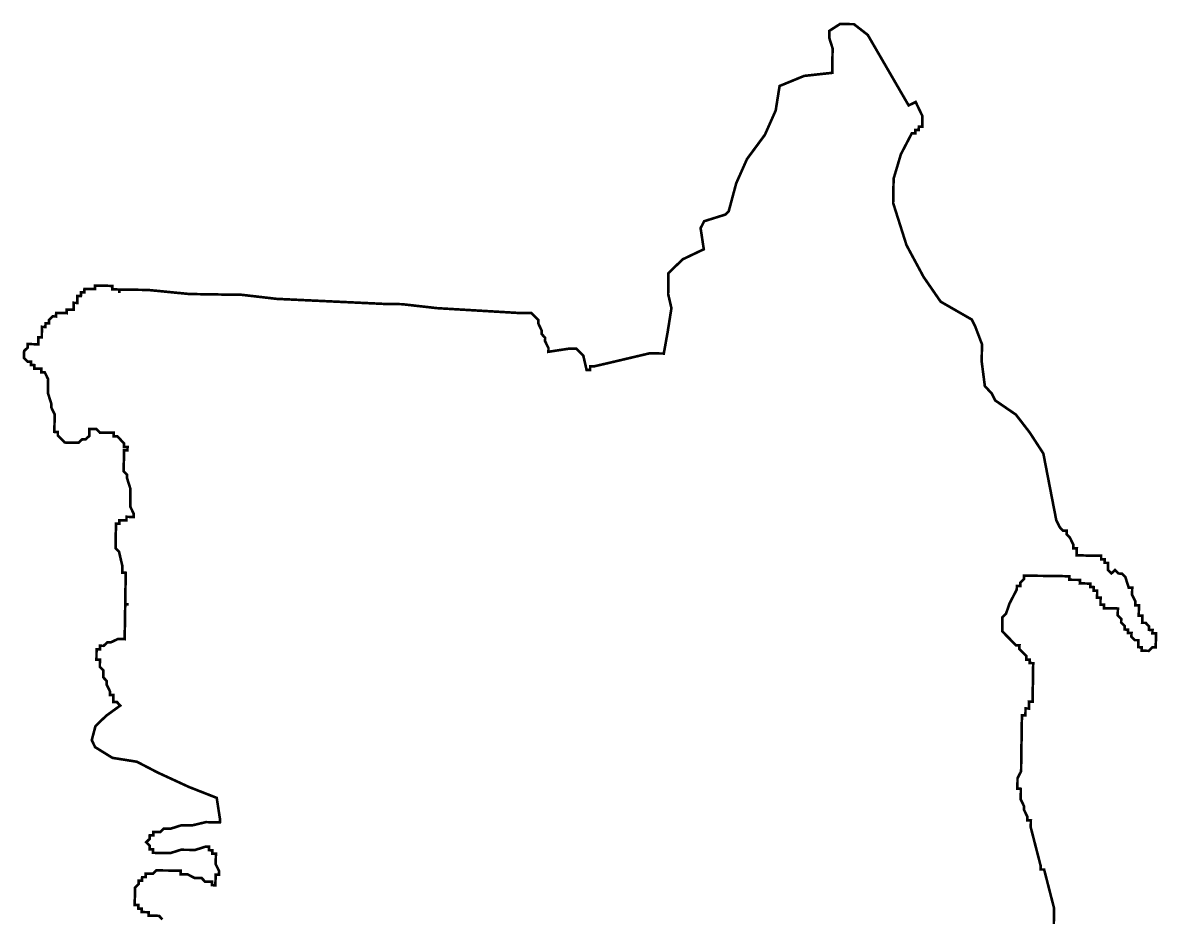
# Model space of a CAD drawing. Header units: metres. Extents: x 257673 to 289848, y 2129691 to 2228029.
# Drawn here: x 265432 to 266722, y 2149212 to 2150229 of the extents above; entities that cross this region are included whole.
import ezdxf

# ---------------------------------------------------------------- set-up
doc = ezdxf.new("R2010")
doc.units = ezdxf.units.M
doc.header["$MEASUREMENT"] = 0
doc.layers.add('HAZARDS LINE', color=1, linetype='Continuous')

msp = doc.modelspace()

# ---------------------------------------------------------------- linework, layer by layer
at = {"layer": 'HAZARDS LINE', "lineweight": 18}
msp.add_lwpolyline([(266604.3, 2149190.2, 2.98, 2.98, 0), (266604.8, 2149222, 2.98, 2.98, 0), (266593.5, 2149266, 2.98, 2.98, 0), (266589.5, 2149266, 2.98, 2.98, 0), (266589.6, 2149270, 2.98, 2.98, 0), (266578.3, 2149313.9, 2.98, 2.98, 0), (266578.4, 2149321.8, 2.98, 2.98, 0), (266574.4, 2149321.9, 2.98, 2.98, 0), (266574.5, 2149325.9, 2.98, 2.98, 0), (266570.6, 2149333.9, 2.98, 2.98, 0), (266570.7, 2149337.9, 2.98, 2.98, 0), (266566.8, 2149345.9, 2.98, 2.98, 0), (266567, 2149353.8, 2.98, 2.98, 0), (266567, 2149357.8, 2.98, 2.98, 0), (266563, 2149357.9, 2.98, 2.98, 0), (266563.1, 2149361.8, 2.98, 2.98, 0), (266563.2, 2149365.8, 2.98, 2.98, 0), (266563.2, 2149369.8, 2.98, 2.98, 0), (266567.3, 2149377.7, 2.98, 2.98, 0), (266567.4, 2149381.7, 2.98, 2.98, 0), (266567.4, 2149385.6, 2.98, 2.98, 0), (266567.5, 2149389.6, 2.98, 2.98, 0), (266567.5, 2149393.6, 2.98, 2.98, 0), (266568, 2149425.4, 2.98, 2.98, 0), (266568.1, 2149429.4, 2.98, 2.98, 0), (266568.1, 2149433.3, 2.98, 2.98, 0), (266568.2, 2149437.3, 2.98, 2.98, 0), (266568.3, 2149441.3, 2.98, 2.98, 0), (266572.2, 2149441.2, 2.98, 2.98, 0), (266572.3, 2149445.2, 2.98, 2.98, 0), (266572.3, 2149449.2, 2.98, 2.98, 0), (266576.3, 2149449.1, 2.98, 2.98, 0), (266576.4, 2149453.1, 2.98, 2.98, 0), (266576.4, 2149457.1, 2.98, 2.98, 0), (266580.4, 2149457, 2.98, 2.98, 0), (266580.5, 2149461, 2.98, 2.98, 0), (266580.5, 2149465, 2.98, 2.98, 0), (266580.6, 2149468.9, 2.98, 2.98, 0), (266580.6, 2149472.9, 2.98, 2.98, 0), (266580.7, 2149476.9, 2.98, 2.98, 0), (266580.8, 2149480.9, 2.98, 2.98, 0), (266580.8, 2149484.8, 2.98, 2.98, 0), (266580.9, 2149488.8, 2.98, 2.98, 0), (266580.9, 2149492.8, 2.98, 2.98, 0), (266581, 2149496.8, 2.98, 2.98, 0), (266581.1, 2149500.7, 2.98, 2.98, 0), (266577.1, 2149500.8, 2.98, 2.98, 0), (266577.1, 2149504.8, 2.98, 2.98, 0), (266573.2, 2149504.8, 2.98, 2.98, 0), (266573.2, 2149508.8, 2.98, 2.98, 0), (266569.3, 2149512.8, 2.98, 2.98, 0), (266565.4, 2149516.9, 2.98, 2.98, 0), (266565.5, 2149520.9, 2.98, 2.98, 0), (266561.5, 2149520.9, 2.98, 2.98, 0), (266557.6, 2149525, 2.98, 2.98, 0), (266553.7, 2149529, 2.98, 2.98, 0), (266549.7, 2149533, 2.98, 2.98, 0), (266545.8, 2149537.1, 2.98, 2.98, 0), (266545.9, 2149541, 2.98, 2.98, 0), (266545.9, 2149545, 2.98, 2.98, 0), (266546, 2149549, 2.98, 2.98, 0), (266546.1, 2149553, 2.98, 2.98, 0), (266550.1, 2149556.9, 2.98, 2.98, 0), (266554.2, 2149568.7, 2.98, 2.98, 0), (266562.4, 2149584.5, 2.98, 2.98, 0), (266562.5, 2149588.5, 2.98, 2.98, 0), (266566.5, 2149588.4, 2.98, 2.98, 0), (266566.5, 2149592.4, 2.98, 2.98, 0), (266570.6, 2149596.3, 2.98, 2.98, 0), (266570.6, 2149600.3, 2.98, 2.98, 0), (266574.6, 2149600.3, 2.98, 2.98, 0), (266578.6, 2149600.2, 2.98, 2.98, 0), (266582.5, 2149600.1, 2.98, 2.98, 0), (266594.5, 2149600, 2.98, 2.98, 0), (266598.4, 2149599.9, 2.98, 2.98, 0), (266602.4, 2149599.8, 2.98, 2.98, 0), (266610.4, 2149599.7, 2.98, 2.98, 0), (266614.3, 2149599.7, 2.98, 2.98, 0), (266618.3, 2149599.6, 2.98, 2.98, 0), (266622.3, 2149599.5, 2.98, 2.98, 0), (266622.2, 2149595.6, 2.98, 2.98, 0), (266626.2, 2149595.5, 2.98, 2.98, 0), (266630.2, 2149595.5, 2.98, 2.98, 0), (266634.2, 2149595.4, 2.98, 2.98, 0), (266634.1, 2149591.4, 2.98, 2.98, 0), (266638.1, 2149591.4, 2.98, 2.98, 0), (266642, 2149591.3, 2.98, 2.98, 0), (266646, 2149591.2, 2.98, 2.98, 0), (266646, 2149587.3, 2.98, 2.98, 0), (266649.9, 2149587.2, 2.98, 2.98, 0), (266649.9, 2149583.2, 2.98, 2.98, 0), (266653.8, 2149583.2, 2.98, 2.98, 0), (266653.8, 2149579.2, 2.98, 2.98, 0), (266653.7, 2149575.2, 2.98, 2.98, 0), (266657.7, 2149575.2, 2.98, 2.98, 0), (266657.6, 2149571.2, 2.98, 2.98, 0), (266657.6, 2149567.2, 2.98, 2.98, 0), (266661.6, 2149567.2, 2.98, 2.98, 0), (266661.5, 2149563.2, 2.98, 2.98, 0), (266665.5, 2149563.1, 2.98, 2.98, 0), (266669.5, 2149563.1, 2.98, 2.98, 0), (266673.4, 2149563, 2.98, 2.98, 0), (266677.4, 2149562.9, 2.98, 2.98, 0), (266677.3, 2149559, 2.98, 2.98, 0), (266677.3, 2149555, 2.98, 2.98, 0), (266681.2, 2149551, 2.98, 2.98, 0), (266681.1, 2149547, 2.98, 2.98, 0), (266685.1, 2149542.9, 2.98, 2.98, 0), (266685, 2149539, 2.98, 2.98, 0), (266689, 2149538.9, 2.98, 2.98, 0), (266688.9, 2149534.9, 2.98, 2.98, 0), (266692.9, 2149534.9, 2.98, 2.98, 0), (266692.8, 2149530.9, 2.98, 2.98, 0), (266696.7, 2149526.9, 2.98, 2.98, 0), (266700.7, 2149526.8, 2.98, 2.98, 0), (266700.7, 2149522.8, 2.98, 2.98, 0), (266700.6, 2149518.9, 2.98, 2.98, 0), (266704.6, 2149518.8, 2.98, 2.98, 0), (266704.5, 2149514.8, 2.98, 2.98, 0), (266708.5, 2149514.8, 2.98, 2.98, 0), (266712.5, 2149514.7, 2.98, 2.98, 0), (266716.5, 2149518.6, 2.98, 2.98, 0), (266720.5, 2149518.6, 2.98, 2.98, 0), (266720.5, 2149522.5, 2.98, 2.98, 0), (266720.6, 2149526.5, 2.98, 2.98, 0), (266720.7, 2149530.5, 2.98, 2.98, 0), (266720.7, 2149534.5, 2.98, 2.98, 0), (266716.7, 2149534.5, 2.98, 2.98, 0), (266716.8, 2149538.5, 2.98, 2.98, 0), (266712.8, 2149538.6, 2.98, 2.98, 0), (266712.9, 2149542.5, 2.98, 2.98, 0), (266709, 2149546.6, 2.98, 2.98, 0), (266705, 2149546.6, 2.98, 2.98, 0), (266705.1, 2149550.6, 2.98, 2.98, 0), (266705.1, 2149554.6, 2.98, 2.98, 0), (266701.1, 2149554.6, 2.98, 2.98, 0), (266701.2, 2149558.6, 2.98, 2.98, 0), (266701.3, 2149562.6, 2.98, 2.98, 0), (266701.3, 2149566.6, 2.98, 2.98, 0), (266697.3, 2149566.6, 2.98, 2.98, 0), (266697.4, 2149570.6, 2.98, 2.98, 0), (266693.5, 2149578.6, 2.98, 2.98, 0), (266693.6, 2149582.6, 2.98, 2.98, 0), (266693.7, 2149586.6, 2.98, 2.98, 0), (266689.7, 2149586.6, 2.98, 2.98, 0), (266685.9, 2149598.6, 2.98, 2.98, 0), (266682, 2149602.6, 2.98, 2.98, 0), (266678, 2149602.7, 2.98, 2.98, 0), (266674.1, 2149606.7, 2.98, 2.98, 0), (266670, 2149602.8, 2.98, 2.98, 0), (266666.1, 2149606.8, 2.98, 2.98, 0), (266666.2, 2149610.8, 2.98, 2.98, 0), (266666.2, 2149614.8, 2.98, 2.98, 0), (266662.3, 2149614.9, 2.98, 2.98, 0), (266662.3, 2149618.8, 2.98, 2.98, 0), (266658.4, 2149618.9, 2.98, 2.98, 0), (266658.4, 2149622.9, 2.98, 2.98, 0), (266654.4, 2149622.9, 2.98, 2.98, 0), (266650.5, 2149623, 2.98, 2.98, 0), (266646.5, 2149623, 2.98, 2.98, 0), (266642.5, 2149623.1, 2.98, 2.98, 0), (266638.5, 2149623.2, 2.98, 2.98, 0), (266634.6, 2149623.2, 2.98, 2.98, 0), (266630.6, 2149623.3, 2.98, 2.98, 0), (266630.6, 2149627.3, 2.98, 2.98, 0), (266630.7, 2149631.2, 2.98, 2.98, 0), (266626.7, 2149631.3, 2.98, 2.98, 0), (266626.8, 2149635.3, 2.98, 2.98, 0), (266622.9, 2149643.3, 2.98, 2.98, 0), (266619, 2149647.3, 2.98, 2.98, 0), (266619.1, 2149651.3, 2.98, 2.98, 0), (266615.1, 2149651.3, 2.98, 2.98, 0), (266611.2, 2149655.4, 2.98, 2.98, 0), (266607.3, 2149663.4, 2.98, 2.98, 0), (266592.6, 2149739.2, 2.98, 2.98, 0), (266577, 2149763.2, 2.98, 2.98, 0), (266561.4, 2149783.4, 2.98, 2.98, 0), (266537.8, 2149799.6, 2.98, 2.98, 0), (266533.9, 2149807.6, 2.98, 2.98, 0), (266526.1, 2149815.7, 2.98, 2.98, 0), (266522.5, 2149843.6, 2.98, 2.98, 0), (266522.8, 2149863.5, 2.98, 2.98, 0), (266515.2, 2149883.5, 2.98, 2.98, 0), (266511.3, 2149891.5, 2.98, 2.98, 0), (266475.8, 2149911.9, 2.98, 2.98, 0), (266456.4, 2149940, 2.98, 2.98, 0), (266437, 2149976.1, 2.98, 2.98, 0), (266421.8, 2150024, 2.98, 2.98, 0), (266422.3, 2150051.8, 2.98, 2.98, 0), (266430.6, 2150079.6, 2.98, 2.98, 0), (266442.9, 2150103.2, 2.98, 2.98, 0), (266446.9, 2150103.2, 2.98, 2.98, 0), (266446.9, 2150107.2, 2.98, 2.98, 0), (266450.9, 2150107.1, 2.98, 2.98, 0), (266451, 2150111.1, 2.98, 2.98, 0), (266454.9, 2150111, 2.98, 2.98, 0), (266455, 2150115, 2.98, 2.98, 0), (266455.1, 2150119, 2.98, 2.98, 0), (266455.1, 2150122.9, 2.98, 2.98, 0), (266447.4, 2150139, 2.98, 2.98, 0), (266439.4, 2150135.1, 2.98, 2.98, 0), (266392.9, 2150215.3, 2.98, 2.98, 0), (266377.2, 2150227.5, 2.98, 2.98, 0), (266361.3, 2150227.7, 2.98, 2.98, 0), (266349.2, 2150219.9, 2.98, 2.98, 0), (266349.1, 2150212, 2.98, 2.98, 0), (266352.9, 2150200, 2.98, 2.98, 0), (266352.5, 2150172.2, 2.98, 2.98, 0), (266320.6, 2150168.7, 2.98, 2.98, 0), (266292.6, 2150157.2, 2.98, 2.98, 0), (266288.2, 2150129.4, 2.98, 2.98, 0), (266275.9, 2150101.7, 2.98, 2.98, 0), (266255.6, 2150074.2, 2.98, 2.98, 0), (266243.3, 2150046.6, 2.98, 2.98, 0), (266234.8, 2150014.9, 2.98, 2.98, 0), (266230.8, 2150010.9, 2.98, 2.98, 0), (266206.8, 2150003.4, 2.98, 2.98, 0), (266202.8, 2149995.5, 2.98, 2.98, 0), (266206.4, 2149971.5, 2.98, 2.98, 0), (266182.3, 2149960, 2.98, 2.98, 0), (266166.2, 2149944.3, 2.98, 2.98, 0), (266165.9, 2149920.5, 2.98, 2.98, 0), (266169.6, 2149904.5, 2.98, 2.98, 0), (266165.2, 2149876.7, 2.98, 2.98, 0), (266160.9, 2149852.9, 2.98, 2.98, 0), (266152.9, 2149853, 2.98, 2.98, 0), (266145, 2149853.2, 2.98, 2.98, 0), (266097.1, 2149841.9, 2.98, 2.98, 0), (266081.1, 2149838.2, 2.98, 2.98, 0), (266077.2, 2149838.3, 2.98, 2.98, 0), (266077.1, 2149834.3, 2.98, 2.98, 0), (266073.1, 2149834.3, 2.98, 2.98, 0), (266069.4, 2149850.3, 2.98, 2.98, 0), (266061.6, 2149858.4, 2.98, 2.98, 0), (266053.6, 2149858.5, 2.98, 2.98, 0), (266029.7, 2149854.9, 2.98, 2.98, 0), (266029.8, 2149858.9, 2.98, 2.98, 0), (266025.9, 2149866.9, 2.98, 2.98, 0), (266026, 2149870.8, 2.98, 2.98, 0), (266022.1, 2149874.9, 2.98, 2.98, 0), (266022.1, 2149878.8, 2.98, 2.98, 0), (266018.3, 2149886.9, 2.98, 2.98, 0), (266018.3, 2149890.8, 2.98, 2.98, 0), (266014.4, 2149894.9, 2.98, 2.98, 0), (266010.5, 2149898.9, 2.98, 2.98, 0), (266006.5, 2149899, 2.98, 2.98, 0), (266002.5, 2149899, 2.98, 2.98, 0), (265998.6, 2149899.1, 2.98, 2.98, 0), (265994.6, 2149899.1, 2.98, 2.98, 0), (265903.2, 2149904.5, 2.98, 2.98, 0), (265863.5, 2149909, 2.98, 2.98, 0), (265859.6, 2149909.1, 2.98, 2.98, 0), (265855.6, 2149909.2, 2.98, 2.98, 0), (265851.6, 2149909.2, 2.98, 2.98, 0), (265843.7, 2149909.3, 2.98, 2.98, 0), (265720.5, 2149915.1, 2.98, 2.98, 0), (265680.8, 2149919.7, 2.98, 2.98, 0), (265676.8, 2149919.8, 2.98, 2.98, 0), (265672.9, 2149919.8, 2.98, 2.98, 0), (265668.9, 2149919.9, 2.98, 2.98, 0), (265664.9, 2149919.9, 2.98, 2.98, 0), (265621.2, 2149920.6, 2.98, 2.98, 0), (265573.5, 2149925.3, 2.98, 2.98, 0), (265569.6, 2149925.3, 2.98, 2.98, 0), (265561.6, 2149925.4, 2.98, 2.98, 0), (265553.7, 2149925.6, 2.98, 2.98, 0), (265549.7, 2149925.6, 2.98, 2.98, 0), (265545.7, 2149925.7, 2.98, 2.98, 0), (265541.7, 2149925.7, 2.98, 2.98, 0), (265541.7, 2149921.8, 2.98, 2.98, 0), (265541.7, 2149925.7, 2.98, 2.98, 0), (265537.8, 2149925.8, 2.98, 2.98, 0), (265533.8, 2149925.9, 2.98, 2.98, 0), (265533.8, 2149929.8, 2.98, 2.98, 0), (265529.9, 2149929.9, 2.98, 2.98, 0), (265525.9, 2149930, 2.98, 2.98, 0), (265521.9, 2149930, 2.98, 2.98, 0), (265517.9, 2149930.1, 2.98, 2.98, 0), (265514, 2149930.1, 2.98, 2.98, 0), (265513.9, 2149926.2, 2.98, 2.98, 0), (265509.9, 2149926.2, 2.98, 2.98, 0), (265506, 2149926.3, 2.98, 2.98, 0), (265502, 2149926.3, 2.98, 2.98, 0), (265501.9, 2149922.4, 2.98, 2.98, 0), (265498, 2149922.4, 2.98, 2.98, 0), (265497.9, 2149918.4, 2.98, 2.98, 0), (265493.9, 2149918.5, 2.98, 2.98, 0), (265493.9, 2149914.5, 2.98, 2.98, 0), (265493.8, 2149910.5, 2.98, 2.98, 0), (265489.8, 2149910.6, 2.98, 2.98, 0), (265489.8, 2149906.6, 2.98, 2.98, 0), (265489.7, 2149902.7, 2.98, 2.98, 0), (265485.7, 2149902.7, 2.98, 2.98, 0), (265481.8, 2149902.8, 2.98, 2.98, 0), (265481.7, 2149898.8, 2.98, 2.98, 0), (265477.7, 2149898.9, 2.98, 2.98, 0), (265473.8, 2149898.9, 2.98, 2.98, 0), (265469.8, 2149899, 2.98, 2.98, 0), (265469.7, 2149895, 2.98, 2.98, 0), (265465.7, 2149895.1, 2.98, 2.98, 0), (265461.7, 2149891.1, 2.98, 2.98, 0), (265461.7, 2149887.2, 2.98, 2.98, 0), (265457.7, 2149887.2, 2.98, 2.98, 0), (265457.6, 2149883.2, 2.98, 2.98, 0), (265453.6, 2149883.3, 2.98, 2.98, 0), (265453.6, 2149879.3, 2.98, 2.98, 0), (265453.5, 2149875.4, 2.98, 2.98, 0), (265453.5, 2149871.4, 2.98, 2.98, 0), (265449.5, 2149871.4, 2.98, 2.98, 0), (265449.4, 2149867.5, 2.98, 2.98, 0), (265449.4, 2149863.5, 2.98, 2.98, 0), (265445.4, 2149863.5, 2.98, 2.98, 0), (265441.4, 2149863.6, 2.98, 2.98, 0), (265437.4, 2149863.7, 2.98, 2.98, 0), (265437.4, 2149859.7, 2.98, 2.98, 0), (265433.4, 2149855.8, 2.98, 2.98, 0), (265433.3, 2149851.8, 2.98, 2.98, 0), (265433.2, 2149847.8, 2.98, 2.98, 0), (265437.2, 2149843.8, 2.98, 2.98, 0), (265441.1, 2149843.7, 2.98, 2.98, 0), (265441.1, 2149839.8, 2.98, 2.98, 0), (265445, 2149839.7, 2.98, 2.98, 0), (265445, 2149835.7, 2.98, 2.98, 0), (265449, 2149835.7, 2.98, 2.98, 0), (265452.9, 2149835.6, 2.98, 2.98, 0), (265452.9, 2149831.6, 2.98, 2.98, 0), (265456.8, 2149831.6, 2.98, 2.98, 0), (265460.7, 2149823.6, 2.98, 2.98, 0), (265460.6, 2149819.6, 2.98, 2.98, 0), (265460.6, 2149815.6, 2.98, 2.98, 0), (265460.5, 2149811.6, 2.98, 2.98, 0), (265460.5, 2149807.7, 2.98, 2.98, 0), (265464.3, 2149795.7, 2.98, 2.98, 0), (265464.2, 2149791.7, 2.98, 2.98, 0), (265468.1, 2149783.7, 2.98, 2.98, 0), (265467.9, 2149771.8, 2.98, 2.98, 0), (265467.8, 2149767.8, 2.98, 2.98, 0), (265467.8, 2149763.8, 2.98, 2.98, 0), (265471.7, 2149763.7, 2.98, 2.98, 0), (265471.7, 2149759.8, 2.98, 2.98, 0), (265475.6, 2149755.7, 2.98, 2.98, 0), (265479.5, 2149751.7, 2.98, 2.98, 0), (265483.5, 2149751.6, 2.98, 2.98, 0), (265487.5, 2149751.6, 2.98, 2.98, 0), (265491.4, 2149751.5, 2.98, 2.98, 0), (265495.4, 2149751.5, 2.98, 2.98, 0), (265499.5, 2149755.4, 2.98, 2.98, 0), (265503.4, 2149755.3, 2.98, 2.98, 0), (265507.5, 2149759.2, 2.98, 2.98, 0), (265507.5, 2149763.2, 2.98, 2.98, 0), (265507.6, 2149767.2, 2.98, 2.98, 0), (265511.6, 2149767.1, 2.98, 2.98, 0), (265515.5, 2149767.1, 2.98, 2.98, 0), (265519.4, 2149763, 2.98, 2.98, 0), (265523.4, 2149763, 2.98, 2.98, 0), (265527.4, 2149762.9, 2.98, 2.98, 0), (265531.4, 2149762.9, 2.98, 2.98, 0), (265535.3, 2149762.8, 2.98, 2.98, 0), (265535.3, 2149758.8, 2.98, 2.98, 0), (265539.3, 2149758.8, 2.98, 2.98, 0), (265543.2, 2149754.7, 2.98, 2.98, 0), (265547.1, 2149750.7, 2.98, 2.98, 0), (265547, 2149746.7, 2.98, 2.98, 0), (265551, 2149746.7, 2.98, 2.98, 0), (265550.9, 2149742.7, 2.98, 2.98, 0), (265547, 2149742.7, 2.98, 2.98, 0), (265546.9, 2149738.8, 2.98, 2.98, 0), (265546.9, 2149734.8, 2.98, 2.98, 0), (265546.8, 2149730.8, 2.98, 2.98, 0), (265546.7, 2149726.8, 2.98, 2.98, 0), (265546.7, 2149722.9, 2.98, 2.98, 0), (265546.6, 2149718.9, 2.98, 2.98, 0), (265550.5, 2149714.9, 2.98, 2.98, 0), (265550.5, 2149710.9, 2.98, 2.98, 0), (265554.3, 2149698.9, 2.98, 2.98, 0), (265554.2, 2149694.9, 2.98, 2.98, 0), (265554.2, 2149690.9, 2.98, 2.98, 0), (265554.1, 2149687, 2.98, 2.98, 0), (265554, 2149679, 2.98, 2.98, 0), (265557.8, 2149671, 2.98, 2.98, 0), (265557.8, 2149667, 2.98, 2.98, 0), (265553.8, 2149667.1, 2.98, 2.98, 0), (265549.8, 2149667.2, 2.98, 2.98, 0), (265549.8, 2149663.2, 2.98, 2.98, 0), (265545.8, 2149663.2, 2.98, 2.98, 0), (265541.8, 2149663.3, 2.98, 2.98, 0), (265541.8, 2149659.3, 2.98, 2.98, 0), (265537.8, 2149659.4, 2.98, 2.98, 0), (265537.7, 2149655.4, 2.98, 2.98, 0), (265537.7, 2149651.4, 2.98, 2.98, 0), (265537.6, 2149647.5, 2.98, 2.98, 0), (265537.6, 2149643.5, 2.98, 2.98, 0), (265537.5, 2149639.5, 2.98, 2.98, 0), (265537.4, 2149635.5, 2.98, 2.98, 0), (265537.4, 2149631.5, 2.98, 2.98, 0), (265541.3, 2149627.5, 2.98, 2.98, 0), (265545, 2149611.6, 2.98, 2.98, 0), (265545, 2149607.6, 2.98, 2.98, 0), (265544.9, 2149603.6, 2.98, 2.98, 0), (265548.9, 2149603.5, 2.98, 2.98, 0), (265548.8, 2149599.6, 2.98, 2.98, 0), (265548.8, 2149595.6, 2.98, 2.98, 0), (265548.4, 2149571.7, 2.98, 2.98, 0), (265548.4, 2149567.8, 2.98, 2.98, 0), (265552.3, 2149567.7, 2.98, 2.98, 0), (265548.4, 2149567.8, 2.98, 2.98, 0), (265548.3, 2149563.8, 2.98, 2.98, 0), (265548, 2149543.9, 2.98, 2.98, 0), (265547.9, 2149539.9, 2.98, 2.98, 0), (265547.8, 2149532, 2.98, 2.98, 0), (265547.8, 2149528, 2.98, 2.98, 0), (265543.8, 2149528.1, 2.98, 2.98, 0), (265539.8, 2149528.1, 2.98, 2.98, 0), (265531.8, 2149524.3, 2.98, 2.98, 0), (265527.8, 2149524.3, 2.98, 2.98, 0), (265523.8, 2149520.4, 2.98, 2.98, 0), (265519.8, 2149520.5, 2.98, 2.98, 0), (265519.8, 2149516.5, 2.98, 2.98, 0), (265515.8, 2149516.6, 2.98, 2.98, 0), (265515.7, 2149512.6, 2.98, 2.98, 0), (265515.7, 2149508.6, 2.98, 2.98, 0), (265515.6, 2149504.6, 2.98, 2.98, 0), (265519.6, 2149504.6, 2.98, 2.98, 0), (265519.5, 2149500.6, 2.98, 2.98, 0), (265519.5, 2149496.6, 2.98, 2.98, 0), (265523.4, 2149492.6, 2.98, 2.98, 0), (265523.3, 2149488.6, 2.98, 2.98, 0), (265523.3, 2149484.6, 2.98, 2.98, 0), (265527.2, 2149480.6, 2.98, 2.98, 0), (265527.1, 2149476.6, 2.98, 2.98, 0), (265531, 2149468.6, 2.98, 2.98, 0), (265530.9, 2149464.6, 2.98, 2.98, 0), (265534.9, 2149464.6, 2.98, 2.98, 0), (265534.8, 2149460.6, 2.98, 2.98, 0), (265534.8, 2149456.6, 2.98, 2.98, 0), (265538.8, 2149456.6, 2.98, 2.98, 0), (265542.7, 2149452.5, 2.98, 2.98, 0), (265526.6, 2149440.8, 2.98, 2.98, 0), (265514.5, 2149429.1, 2.98, 2.98, 0), (265510.3, 2149413.2, 2.98, 2.98, 0), (265514.1, 2149405.2, 2.98, 2.98, 0), (265533.8, 2149393, 2.98, 2.98, 0), (265561.6, 2149388.6, 2.98, 2.98, 0), (265585.3, 2149376.3, 2.98, 2.98, 0), (265620.8, 2149359.9, 2.98, 2.98, 0), (265652.4, 2149347.5, 2.98, 2.98, 0), (265656.1, 2149323.6, 2.98, 2.98, 0), (265656, 2149319.6, 2.98, 2.98, 0), (265652, 2149319.7, 2.98, 2.98, 0), (265648, 2149319.7, 2.98, 2.98, 0), (265644.1, 2149319.8, 2.98, 2.98, 0), (265640.1, 2149319.9, 2.98, 2.98, 0), (265624.1, 2149316.1, 2.98, 2.98, 0), (265620.2, 2149316.2, 2.98, 2.98, 0), (265616.2, 2149316.2, 2.98, 2.98, 0), (265612.2, 2149316.3, 2.98, 2.98, 0), (265600.2, 2149312.5, 2.98, 2.98, 0), (265592.3, 2149312.6, 2.98, 2.98, 0), (265588.2, 2149308.7, 2.98, 2.98, 0), (265584.3, 2149308.8, 2.98, 2.98, 0), (265580.3, 2149308.8, 2.98, 2.98, 0), (265580.2, 2149304.8, 2.98, 2.98, 0), (265576.3, 2149304.9, 2.98, 2.98, 0), (265576.2, 2149300.9, 2.98, 2.98, 0), (265572.2, 2149297, 2.98, 2.98, 0), (265576.1, 2149293, 2.98, 2.98, 0), (265576, 2149289, 2.98, 2.98, 0), (265580, 2149288.9, 2.98, 2.98, 0), (265579.9, 2149285, 2.98, 2.98, 0), (265583.9, 2149284.9, 2.98, 2.98, 0), (265587.9, 2149284.9, 2.98, 2.98, 0), (265591.9, 2149284.8, 2.98, 2.98, 0), (265595.8, 2149284.7, 2.98, 2.98, 0), (265599.8, 2149284.7, 2.98, 2.98, 0), (265611.8, 2149288.5, 2.98, 2.98, 0), (265615.8, 2149288.4, 2.98, 2.98, 0), (265619.7, 2149288.4, 2.98, 2.98, 0), (265627.7, 2149288.2, 2.98, 2.98, 0), (265639.7, 2149292, 2.98, 2.98, 0), (265643.7, 2149292, 2.98, 2.98, 0), (265643.6, 2149288, 2.98, 2.98, 0), (265647.6, 2149287.9, 2.98, 2.98, 0), (265647.5, 2149284, 2.98, 2.98, 0), (265651.5, 2149283.9, 2.98, 2.98, 0), (265651.4, 2149279.9, 2.98, 2.98, 0), (265651.3, 2149272, 2.98, 2.98, 0), (265655.2, 2149264, 2.98, 2.98, 0), (265655.1, 2149260, 2.98, 2.98, 0), (265651.1, 2149260.1, 2.98, 2.98, 0), (265651.1, 2149256.1, 2.98, 2.98, 0), (265651, 2149252.1, 2.98, 2.98, 0), (265651, 2149248.1, 2.98, 2.98, 0), (265647, 2149248.2, 2.98, 2.98, 0), (265647, 2149252.2, 2.98, 2.98, 0), (265643.1, 2149252.2, 2.98, 2.98, 0), (265639.1, 2149252.3, 2.98, 2.98, 0), (265635.2, 2149256.3, 2.98, 2.98, 0), (265631.2, 2149256.4, 2.98, 2.98, 0), (265627.2, 2149256.4, 2.98, 2.98, 0), (265619.3, 2149260.5, 2.98, 2.98, 0), (265615.4, 2149260.6, 2.98, 2.98, 0), (265611.4, 2149260.6, 2.98, 2.98, 0), (265611.4, 2149264.6, 2.98, 2.98, 0), (265607.5, 2149264.7, 2.98, 2.98, 0), (265603.5, 2149264.7, 2.98, 2.98, 0), (265599.5, 2149264.8, 2.98, 2.98, 0), (265595.5, 2149264.9, 2.98, 2.98, 0), (265591.6, 2149264.9, 2.98, 2.98, 0), (265587.6, 2149265, 2.98, 2.98, 0), (265583.6, 2149265, 2.98, 2.98, 0), (265579.6, 2149261.1, 2.98, 2.98, 0), (265575.6, 2149261.2, 2.98, 2.98, 0), (265571.6, 2149261.2, 2.98, 2.98, 0), (265571.6, 2149257.3, 2.98, 2.98, 0), (265567.6, 2149257.3, 2.98, 2.98, 0), (265567.5, 2149253.3, 2.98, 2.98, 0), (265563.6, 2149253.4, 2.98, 2.98, 0), (265563.5, 2149249.4, 2.98, 2.98, 0), (265559.5, 2149245.5, 2.98, 2.98, 0), (265559.4, 2149241.5, 2.98, 2.98, 0), (265559.4, 2149237.6, 2.98, 2.98, 0), (265559.3, 2149233.6, 2.98, 2.98, 0), (265559.2, 2149229.6, 2.98, 2.98, 0), (265559.2, 2149225.6, 2.98, 2.98, 0), (265563.2, 2149225.6, 2.98, 2.98, 0), (265563.1, 2149221.6, 2.98, 2.98, 0), (265567.1, 2149221.5, 2.98, 2.98, 0), (265567, 2149217.6, 2.98, 2.98, 0), (265571, 2149217.5, 2.98, 2.98, 0), (265575, 2149217.4, 2.98, 2.98, 0), (265574.9, 2149213.5, 2.98, 2.98, 0), (265578.9, 2149213.4, 2.98, 2.98, 0), (265582.9, 2149213.4, 2.98, 2.98, 0), (265586.8, 2149213.3, 2.98, 2.98, 0), (265590.7, 2149209.3, 2.98, 2.98, 0)], format="xyseb", dxfattribs=at)

doc.saveas('drawing.dxf')
